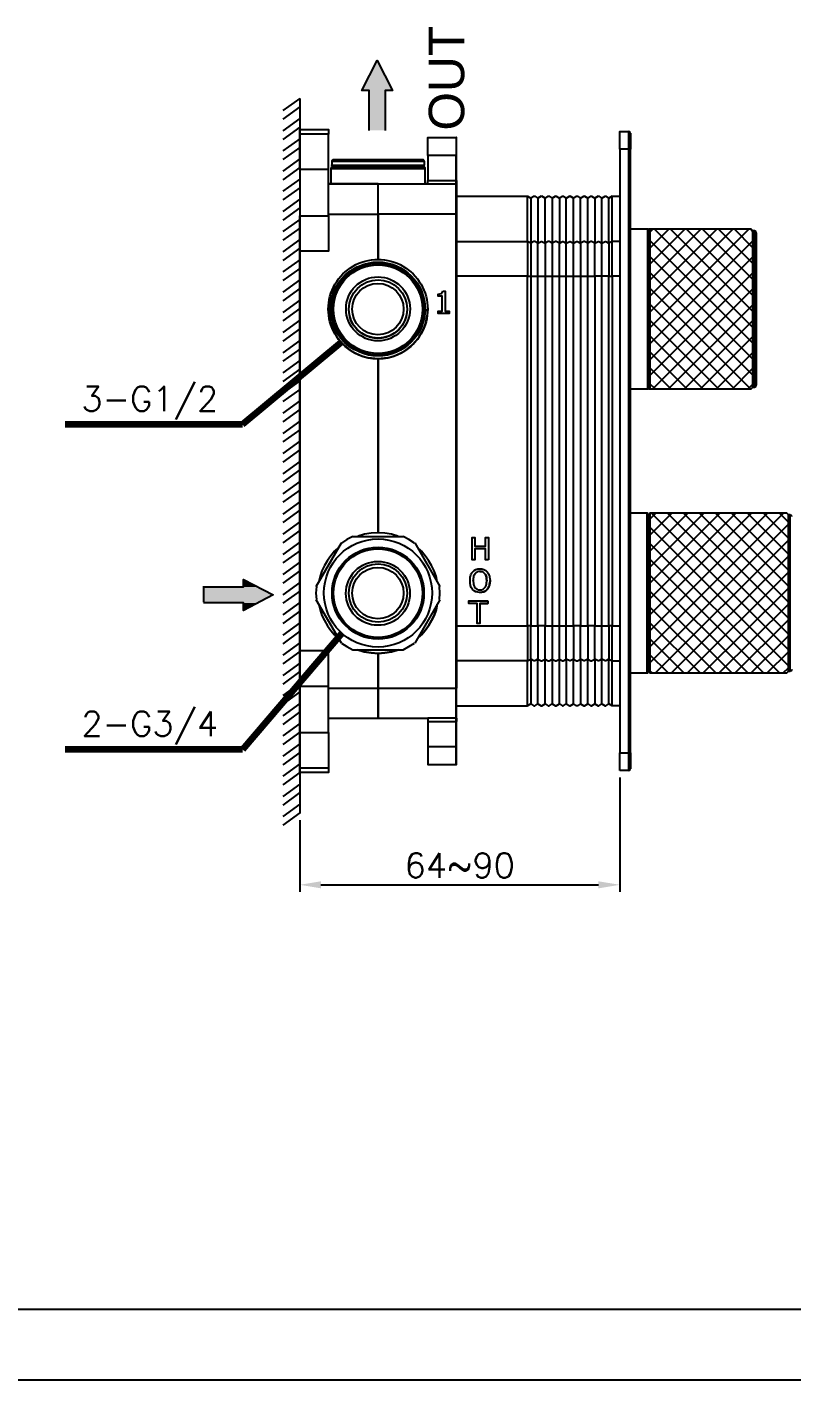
# Model space of a CAD drawing. Extents: x -1576 to -1156, y -4234 to -3937.
# Drawn here: x -1361.9 to -1253.6, y -4233.6 to -4042 of the extents above; entities that cross this region are included whole.
import ezdxf

# ---------------------------------------------------------------- set-up
doc = ezdxf.new("R2010")
doc.units = 0
doc.header["$LTSCALE"] = 7
doc.layers.get('0').update_dxf_attribs({"color": 2, "linetype": 'CONTINUOUS'})
for name, color, linetype in [('DIM', 2, 'CONTINUOUS'), ('DWG', 7, 'CONTINUOUS'), ('TXT', 4, 'CONTINUOUS')]:
    doc.layers.add(name, color=color, linetype=linetype)
doc.styles.add('GHS', font='ROMANS.shx', dxfattribs={"bigfont": 'GHS.shx'})
doc.styles.add('PDF Arial', font='arial.ttf')
doc.dimstyles.new('STANDARD$7', dxfattribs={"dimtxt": 3.5, "dimasz": 3, "dimexe": 1, "dimexo": 1, "dimgap": 1, "dimtad": 3, "dimdec": 4, "dimzin": 0, "dimdsep": 46, "dimtxsty": 'GHS', "dimcen": 1, "dimclrd": 2, "dimclre": 256, "dimclrt": 2, "dimadec": 4, "dimazin": 0, "dimtfac": 1, "dimtdec": 4, "dimtmove": 2, "dimatfit": 2, "dimfxl": 1, "dimtolj": 1, "dimtzin": 0, "dimlwd": -1, "dimlwe": -1, "dimarcsym": 0})

# ---------------------------------------------------------------- blocks, each defined once
blk = doc.blocks.new('BORDER')
blk.add_line((0, 0), (1, 0))

msp = doc.modelspace()

# ---------------------------------------------------------------- linework, layer by layer
at = {"layer": 'DIM', "ltscale": 0.6}
for p, q in [((-1277.99, -4148.27), (-1277.99, -4164.45)), ((-1323.27, -4154.28), (-1323.27, -4164.45)), ((-1320.27, -4163.45), (-1280.99, -4163.45))]:
    msp.add_line(p, q, dxfattribs=at)
for points in [[(-1320.27, -4162.95), (-1320.27, -4163.95), (-1323.27, -4163.45)], [(-1280.99, -4162.95), (-1280.99, -4163.95), (-1277.99, -4163.45)]]:
    msp.add_solid(points, dxfattribs=at)
at = {"layer": 'DWG'}
for points in [[(-1313.45, -4056.6), (-1313.45, -4050.94), (-1314.49, -4050.94), (-1312.32, -4046.72), (-1310.15, -4050.94), (-1311.19, -4050.94), (-1311.19, -4056.6)], [(-1323.27, -4052.07), (-1325.68, -4053.8)], [(-1323.27, -4052.07), (-1323.27, -4153.28)], [(-1323.27, -4053.29), (-1325.68, -4055.02)], [(-1323.27, -4054.93), (-1325.68, -4056.66)], [(-1323.27, -4056.15), (-1325.68, -4057.88)], [(-1323.27, -4057.79), (-1325.68, -4059.51)], [(-1323.27, -4062.16), (-1323.27, -4057.16), (-1323.27, -4056.51), (-1323.27, -4056.48), (-1319.22, -4056.48), (-1319.22, -4056.51), (-1319.22, -4057.16)], [(-1319.22, -4056.51), (-1323.27, -4056.51)], [(-1319.22, -4062.16), (-1319.22, -4057.16), (-1323.27, -4057.16)], [(-1301.08, -4057.64), (-1301.13, -4057.64), (-1305.15, -4057.64)], [(-1277.99, -4059.27), (-1277.99, -4056.75), (-1276.74, -4056.75), (-1276.74, -4059.27), (-1277.99, -4059.27), (-1277.99, -4144.78)], [(-1276.5, -4057.01), (-1276.56, -4056.83), (-1276.74, -4056.78)], [(-1276.47, -4057.01), (-1276.47, -4059.27)], [(-1323.27, -4059.01), (-1325.68, -4060.73)], [(-1276.47, -4144.78), (-1276.47, -4059.27), (-1276.74, -4059.27), (-1276.74, -4144.78), (-1276.47, -4144.78), (-1276.47, -4147.04)], [(-1323.27, -4060.64), (-1325.68, -4062.37)], [(-1323.27, -4061.86), (-1325.68, -4063.59)], [(-1318.66, -4061.77), (-1318.72, -4061.8), (-1318.81, -4061.86), (-1318.84, -4061.95), (-1318.87, -4062.01), (-1318.87, -4064.15), (-1319.22, -4064.15)], [(-1318.84, -4062.01), (-1318.81, -4062.01), (-1318.69, -4062.01), (-1318.48, -4062.01), (-1318.21, -4062.01), (-1317.88, -4062.01), (-1317.5, -4062.01), (-1317.02, -4062.01), (-1316.49, -4062.01), (-1315.92, -4062.01), (-1315.3, -4062.01), (-1314.67, -4062.01), (-1313.99, -4062.01), (-1313.27, -4062.01), (-1312.56, -4062.01), (-1311.84, -4062.01), (-1311.13, -4062.01), (-1310.42, -4062.01), (-1309.73, -4062.01), (-1309.11, -4062.01), (-1308.48, -4062.01), (-1307.92, -4062.01), (-1307.38, -4062.01), (-1306.91, -4062.01), (-1306.52, -4062.01), (-1306.19, -4062.01), (-1305.92, -4062.01), (-1305.72, -4062.01), (-1305.6, -4062.01), (-1305.57, -4062.01)], [(-1318.51, -4060.76), (-1318.6, -4060.79), (-1318.66, -4060.85), (-1318.72, -4060.91), (-1318.72, -4061)], [(-1305.69, -4061), (-1305.72, -4061), (-1305.84, -4061), (-1306.01, -4061), (-1306.28, -4061), (-1306.61, -4061), (-1307.03, -4061), (-1307.47, -4061), (-1307.98, -4061), (-1308.54, -4061), (-1309.14, -4061), (-1309.79, -4061), (-1310.45, -4061), (-1311.16, -4061), (-1311.84, -4061), (-1312.56, -4061), (-1313.24, -4061), (-1313.96, -4061), (-1314.61, -4061), (-1315.27, -4061), (-1315.86, -4061), (-1316.43, -4061), (-1316.93, -4061), (-1317.38, -4061), (-1317.79, -4061), (-1318.12, -4061), (-1318.39, -4061), (-1318.57, -4061), (-1318.69, -4061), (-1318.72, -4061), (-1318.72, -4061.51), (-1318.72, -4061.48)], [(-1318.51, -4061.77), (-1318.6, -4061.74), (-1318.66, -4061.68), (-1318.72, -4061.59), (-1318.72, -4061.51), (-1318.69, -4061.51), (-1318.54, -4061.51), (-1318.36, -4061.51), (-1318.06, -4061.51), (-1317.71, -4061.51), (-1317.32, -4061.51), (-1316.84, -4061.51), (-1316.34, -4061.51), (-1315.77, -4061.51), (-1315.15, -4061.51), (-1314.52, -4061.51), (-1313.87, -4061.51), (-1313.15, -4061.51), (-1312.47, -4061.51), (-1311.79, -4061.51), (-1311.07, -4061.51), (-1310.39, -4061.51), (-1309.73, -4061.51), (-1309.11, -4061.51), (-1308.51, -4061.51), (-1307.95, -4061.51), (-1307.44, -4061.51), (-1307, -4061.51), (-1306.61, -4061.51), (-1306.28, -4061.51), (-1306.01, -4061.51), (-1305.84, -4061.51), (-1305.72, -4061.51), (-1305.69, -4061.51)], [(-1318.6, -4061.74), (-1318.6, -4061.77), (-1318.57, -4061.77), (-1318.45, -4061.77), (-1318.27, -4061.77), (-1318, -4061.77), (-1317.68, -4061.77), (-1317.29, -4061.77), (-1316.84, -4061.77), (-1316.34, -4061.77), (-1315.8, -4061.77), (-1315.21, -4061.77), (-1314.58, -4061.77), (-1313.93, -4061.77), (-1313.24, -4061.77), (-1312.56, -4061.77), (-1311.84, -4061.77), (-1311.16, -4061.77), (-1310.51, -4061.77), (-1309.82, -4061.77), (-1309.2, -4061.77), (-1308.6, -4061.77), (-1308.07, -4061.77), (-1307.56, -4061.77), (-1307.11, -4061.77), (-1306.73, -4061.77), (-1306.4, -4061.77), (-1306.13, -4061.77), (-1305.95, -4061.77), (-1305.84, -4061.77), (-1305.81, -4061.77), (-1305.84, -4061.77), (-1305.95, -4061.77), (-1306.13, -4061.77), (-1306.4, -4061.77), (-1306.73, -4061.77), (-1307.11, -4061.77), (-1307.56, -4061.77), (-1308.07, -4061.77), (-1308.6, -4061.77), (-1309.2, -4061.77), (-1309.82, -4061.77), (-1310.51, -4061.77), (-1311.16, -4061.77), (-1311.84, -4061.77), (-1312.56, -4061.77), (-1313.24, -4061.77), (-1313.93, -4061.77), (-1314.58, -4061.77), (-1315.21, -4061.77), (-1315.8, -4061.77), (-1316.34, -4061.77), (-1316.84, -4061.77), (-1317.29, -4061.77), (-1317.68, -4061.77), (-1318, -4061.77), (-1318.27, -4061.77), (-1318.45, -4061.77), (-1318.57, -4061.77), (-1318.6, -4061.77), (-1318.57, -4061.77), (-1318.45, -4061.77), (-1318.27, -4061.77), (-1318, -4061.77), (-1317.68, -4061.77), (-1317.29, -4061.77), (-1316.84, -4061.77), (-1316.34, -4061.77), (-1315.8, -4061.77), (-1315.21, -4061.77), (-1314.58, -4061.77), (-1313.9, -4061.77), (-1313.24, -4061.77), (-1312.56, -4061.77), (-1311.84, -4061.77), (-1311.16, -4061.77), (-1310.48, -4061.77), (-1309.82, -4061.77), (-1309.2, -4061.77), (-1308.6, -4061.77), (-1308.07, -4061.77), (-1307.56, -4061.77), (-1307.11, -4061.77), (-1306.73, -4061.77), (-1306.4, -4061.77), (-1306.13, -4061.77), (-1305.95, -4061.77), (-1305.84, -4061.77), (-1305.81, -4061.77), (-1305.84, -4061.77), (-1305.95, -4061.77), (-1306.13, -4061.77), (-1306.4, -4061.77), (-1306.73, -4061.77), (-1307.11, -4061.77), (-1307.56, -4061.77), (-1307.17, -4061.77), (-1306.85, -4061.77), (-1306.61, -4061.77), (-1306.49, -4061.77), (-1306.43, -4061.77), (-1306.46, -4061.77), (-1306.58, -4061.77), (-1306.79, -4061.77), (-1307.05, -4061.77), (-1307.38, -4061.77), (-1307.77, -4061.77), (-1308.24, -4061.77), (-1308.75, -4061.77), (-1309.32, -4061.77), (-1309.91, -4061.77), (-1310.54, -4061.77), (-1311.19, -4061.77), (-1311.87, -4061.77), (-1312.53, -4061.77), (-1313.21, -4061.77), (-1313.87, -4061.77), (-1314.49, -4061.77), (-1315.09, -4061.77), (-1315.65, -4061.77), (-1316.16, -4061.77), (-1316.63, -4061.77), (-1317.02, -4061.77), (-1317.35, -4061.77), (-1317.62, -4061.77), (-1317.82, -4061.77), (-1317.94, -4061.77), (-1317.97, -4061.77), (-1317.94, -4061.77), (-1317.82, -4061.77), (-1317.62, -4061.77), (-1317.35, -4061.77), (-1317.02, -4061.77), (-1316.63, -4061.77), (-1316.16, -4061.77), (-1315.65, -4061.77), (-1315.09, -4061.77), (-1314.49, -4061.77), (-1313.87, -4061.77), (-1313.21, -4061.77), (-1312.53, -4061.77), (-1311.87, -4061.77), (-1311.19, -4061.77), (-1310.54, -4061.77), (-1309.91, -4061.77), (-1309.32, -4061.77), (-1308.75, -4061.77), (-1308.24, -4061.77), (-1307.77, -4061.77), (-1307.38, -4061.77), (-1307.05, -4061.77), (-1306.79, -4061.77), (-1306.58, -4061.77), (-1306.46, -4061.77), (-1306.43, -4061.77), (-1306.46, -4061.77), (-1306.58, -4061.77), (-1306.79, -4061.77), (-1307.05, -4061.77), (-1307.38, -4061.77), (-1307.77, -4061.77), (-1308.24, -4061.77), (-1308.75, -4061.77), (-1309.32, -4061.77), (-1309.91, -4061.77), (-1310.54, -4061.77), (-1311.19, -4061.77), (-1311.87, -4061.77), (-1312.53, -4061.77), (-1313.21, -4061.77), (-1313.87, -4061.77), (-1314.49, -4061.77), (-1315.09, -4061.77), (-1315.65, -4061.77), (-1316.16, -4061.77), (-1316.63, -4061.77), (-1317.02, -4061.77), (-1317.35, -4061.77), (-1317.62, -4061.77), (-1317.82, -4061.77), (-1317.94, -4061.77), (-1317.97, -4061.77), (-1317.91, -4061.77), (-1317.79, -4061.77), (-1317.56, -4061.77), (-1317.23, -4061.77), (-1316.84, -4061.77), (-1316.84, -4061.74)], [(-1316.84, -4061.77), (-1317.29, -4061.77), (-1317.68, -4061.77), (-1318, -4061.77), (-1318.27, -4061.77), (-1318.45, -4061.77), (-1318.57, -4061.77), (-1318.6, -4061.77)], [(-1318.48, -4060.76), (-1318.45, -4060.76), (-1318.33, -4060.76), (-1318.15, -4060.76), (-1317.88, -4060.76), (-1317.56, -4060.76), (-1317.2, -4060.76), (-1316.75, -4060.76), (-1316.25, -4060.76), (-1315.68, -4060.76), (-1315.12, -4060.76), (-1314.49, -4060.76), (-1313.84, -4060.76), (-1313.18, -4060.76), (-1312.5, -4060.76), (-1311.81, -4060.76), (-1311.13, -4060.76), (-1310.45, -4060.76), (-1309.82, -4060.76), (-1309.2, -4060.76), (-1308.6, -4060.76), (-1308.07, -4060.76), (-1307.59, -4060.76), (-1307.14, -4060.76), (-1306.79, -4060.76), (-1306.46, -4060.76), (-1306.22, -4060.76), (-1306.04, -4060.76), (-1305.95, -4060.76), (-1305.92, -4060.76), (-1305.98, -4060.76), (-1306.1, -4060.76), (-1306.28, -4060.76), (-1306.55, -4060.76), (-1306.88, -4060.76), (-1307.2, -4060.76), (-1307.65, -4060.76), (-1308.13, -4060.76), (-1308.66, -4060.76), (-1309.26, -4060.76), (-1309.88, -4060.76), (-1310.51, -4060.76), (-1311.19, -4060.76), (-1311.84, -4060.76), (-1312.53, -4060.76), (-1313.21, -4060.76), (-1313.87, -4060.76), (-1314.52, -4060.76), (-1315.15, -4060.76), (-1315.71, -4060.76), (-1316.28, -4060.76), (-1316.75, -4060.76), (-1317.2, -4060.76), (-1317.59, -4060.76), (-1317.88, -4060.76), (-1318.15, -4060.76), (-1318.33, -4060.76), (-1318.45, -4060.76), (-1318.48, -4060.76), (-1318.48, -4060.73)], [(-1318.48, -4061.77), (-1318.45, -4061.77), (-1318.33, -4061.77), (-1318.12, -4061.77), (-1317.85, -4061.77), (-1317.53, -4061.77), (-1317.11, -4061.77), (-1316.63, -4061.77), (-1316.1, -4061.77), (-1315.53, -4061.77), (-1314.91, -4061.77), (-1314.28, -4061.77), (-1313.6, -4061.77), (-1312.89, -4061.77), (-1312.2, -4061.77), (-1311.49, -4061.77), (-1310.8, -4061.77), (-1310.12, -4061.77), (-1309.46, -4061.77), (-1308.87, -4061.77), (-1308.27, -4061.77), (-1307.77, -4061.77), (-1307.29, -4061.77), (-1306.88, -4061.77), (-1306.55, -4061.77), (-1306.28, -4061.77), (-1306.07, -4061.77), (-1305.95, -4061.77), (-1305.92, -4061.77)], [(-1307.65, -4060.76), (-1307.65, -4060.73)], [(-1307.53, -4061.77), (-1307.53, -4061.74)], [(-1306.91, -4060.76), (-1307.17, -4060.76)], [(-1306.4, -4061.77), (-1306.4, -4061.74)], [(-1305.66, -4060.97), (-1305.66, -4061), (-1305.66, -4061.51), (-1305.69, -4061.59), (-1305.72, -4061.68), (-1305.81, -4061.74), (-1305.89, -4061.77), (-1305.89, -4061.74)], [(-1305.66, -4061), (-1305.66, -4060.91), (-1305.72, -4060.85), (-1305.78, -4060.79), (-1305.86, -4060.76)], [(-1305.15, -4064.15), (-1305.54, -4064.15), (-1305.54, -4062.01), (-1305.54, -4061.92), (-1305.6, -4061.86), (-1305.69, -4061.8), (-1305.75, -4061.77)], [(-1305.15, -4060.17), (-1305.15, -4063.71)], [(-1301.13, -4060.17), (-1301.13, -4063.71)], [(-1301.13, -4063.71), (-1301.13, -4060.17)], [(-1301.08, -4063.71), (-1301.08, -4060.17)], [(-1323.27, -4063.5), (-1325.68, -4065.22)], [(-1301.08, -4068.47), (-1301.08, -4135.61), (-1301.13, -4135.61), (-1301.13, -4068.47), (-1301.13, -4064.21), (-1305.15, -4064.21), (-1305.15, -4063.71), (-1301.13, -4063.71), (-1301.08, -4063.71), (-1301.08, -4064.21), (-1301.08, -4068.47), (-1301.13, -4068.47), (-1301.13, -4064.21), (-1301.13, -4063.71), (-1301.13, -4064.21), (-1301.08, -4064.21)], [(-1323.27, -4064.72), (-1325.68, -4066.44)], [(-1318.84, -4064.15), (-1319.04, -4064.15), (-1319.16, -4064.15), (-1319.22, -4064.15), (-1319.19, -4064.15), (-1319.07, -4064.15), (-1318.9, -4064.15), (-1318.63, -4064.15), (-1318.3, -4064.15), (-1317.91, -4064.15), (-1317.44, -4064.15), (-1316.93, -4064.15), (-1316.37, -4064.15), (-1315.74, -4064.15), (-1315.09, -4064.15), (-1314.37, -4064.15), (-1313.66, -4064.15), (-1312.95, -4064.15), (-1312.2, -4064.15), (-1311.46, -4064.15), (-1310.74, -4064.15), (-1310.03, -4064.15), (-1309.32, -4064.15), (-1308.66, -4064.15), (-1308.04, -4064.15), (-1307.47, -4064.15), (-1306.97, -4064.15), (-1306.49, -4064.15), (-1306.1, -4064.15), (-1305.78, -4064.15), (-1305.51, -4064.15), (-1305.33, -4064.15), (-1305.21, -4064.15), (-1305.18, -4064.15), (-1305.24, -4064.15), (-1305.36, -4064.15), (-1305.57, -4064.15)], [(-1319.22, -4068.47), (-1312.2, -4068.47), (-1312.2, -4064.18), (-1319.22, -4064.18)], [(-1305.15, -4143.88), (-1305.15, -4146.41), (-1301.13, -4146.41), (-1301.13, -4143.88), (-1301.13, -4140.34), (-1301.13, -4139.84), (-1301.13, -4135.61), (-1301.13, -4068.47), (-1312.2, -4068.47), (-1312.2, -4064.18), (-1305.15, -4064.18)], [(-1290.13, -4065.88), (-1290.13, -4065.91), (-1290.57, -4066.18), (-1290.57, -4072.57), (-1291.02, -4072.33), (-1291.02, -4065.91), (-1290.57, -4066.18), (-1290.57, -4066.15)], [(-1290.01, -4065.88), (-1290.01, -4065.91), (-1289.56, -4066.18), (-1289.56, -4072.57), (-1290.01, -4072.33), (-1290.13, -4072.33), (-1290.57, -4072.57), (-1290.57, -4077.27), (-1290.13, -4077.27), (-1290.01, -4077.27), (-1289.56, -4077.27), (-1289.56, -4072.57), (-1289.12, -4072.33), (-1289, -4072.33), (-1288.55, -4072.57), (-1288.55, -4066.18), (-1289, -4065.91), (-1289, -4065.88)], [(-1290.57, -4137.84), (-1290.13, -4138.08), (-1290.01, -4138.08), (-1289.56, -4137.84), (-1289.56, -4131.48), (-1289.12, -4131.72), (-1289, -4131.72), (-1288.55, -4131.48), (-1288.55, -4126.78), (-1288.1, -4126.78), (-1287.99, -4126.78), (-1287.54, -4126.78), (-1287.54, -4131.48), (-1287.09, -4131.72), (-1287, -4131.72), (-1286.53, -4131.48), (-1286.53, -4126.78), (-1286.08, -4126.78), (-1285.99, -4126.78), (-1285.55, -4126.78), (-1285.55, -4077.27), (-1285.55, -4072.57), (-1285.07, -4072.33), (-1284.98, -4072.33), (-1284.53, -4072.57), (-1284.53, -4066.18), (-1284.98, -4065.91), (-1284.98, -4065.88)], [(-1289.12, -4065.88), (-1289.12, -4065.91), (-1289.56, -4066.18), (-1289.56, -4066.15)], [(-1288.1, -4065.88), (-1288.1, -4065.91), (-1288.55, -4066.18), (-1288.55, -4066.15)], [(-1287.99, -4065.88), (-1287.99, -4065.91), (-1287.54, -4066.18), (-1287.54, -4072.57), (-1287.99, -4072.33), (-1288.1, -4072.33), (-1288.55, -4072.57), (-1288.55, -4077.27), (-1288.1, -4077.27), (-1287.99, -4077.27), (-1287.54, -4077.27), (-1287.54, -4126.78), (-1287.09, -4126.78), (-1287, -4126.78), (-1286.53, -4126.78), (-1286.53, -4077.27), (-1286.53, -4072.57), (-1286.08, -4072.33), (-1285.99, -4072.33), (-1285.55, -4072.57), (-1285.55, -4066.18), (-1285.99, -4065.91), (-1285.99, -4065.88)], [(-1287.09, -4065.88), (-1287.09, -4065.91), (-1287.54, -4066.18), (-1287.54, -4066.15)], [(-1286.08, -4065.88), (-1286.08, -4065.91), (-1286.53, -4066.18), (-1286.53, -4072.57), (-1287, -4072.33), (-1287.09, -4072.33), (-1287.54, -4072.57), (-1287.54, -4077.27), (-1287.09, -4077.27), (-1287, -4077.27), (-1286.53, -4077.27), (-1286.08, -4077.27), (-1285.99, -4077.27), (-1285.55, -4077.27), (-1285.07, -4077.27), (-1284.98, -4077.27), (-1284.53, -4077.27), (-1284.09, -4077.27), (-1283.97, -4077.27), (-1283.52, -4077.27), (-1283.52, -4126.78), (-1283.08, -4126.78), (-1282.96, -4126.78), (-1282.51, -4126.78), (-1282.51, -4131.48), (-1282.06, -4131.72), (-1281.98, -4131.72), (-1281.5, -4131.48), (-1281.5, -4126.78), (-1281.98, -4126.78), (-1282.06, -4126.78), (-1282.51, -4126.78), (-1282.51, -4077.27), (-1282.06, -4077.27), (-1281.98, -4077.27), (-1281.5, -4077.27), (-1281.5, -4072.57), (-1281.98, -4072.33), (-1282.06, -4072.33), (-1282.51, -4072.57), (-1282.51, -4066.18), (-1282.96, -4065.91), (-1282.96, -4065.88)], [(-1287, -4065.88), (-1287, -4065.91), (-1286.53, -4066.18), (-1286.53, -4066.15)], [(-1285.07, -4065.88), (-1285.07, -4065.91), (-1285.55, -4066.18), (-1285.55, -4066.15)], [(-1284.09, -4065.88), (-1284.09, -4065.91), (-1284.53, -4066.18), (-1284.53, -4066.15)], [(-1283.52, -4137.84), (-1283.97, -4138.08), (-1284.09, -4138.08), (-1284.53, -4137.84), (-1284.53, -4131.48), (-1284.09, -4131.72), (-1283.97, -4131.72), (-1283.52, -4131.48), (-1283.52, -4126.78), (-1283.97, -4126.78), (-1284.09, -4126.78), (-1284.53, -4126.78), (-1284.53, -4077.27), (-1284.53, -4072.57), (-1284.09, -4072.33), (-1283.97, -4072.33), (-1283.52, -4072.57), (-1283.52, -4066.18), (-1283.08, -4065.91), (-1283.08, -4065.88)], [(-1283.97, -4065.88), (-1283.97, -4065.91), (-1283.52, -4066.18), (-1283.52, -4066.15)], [(-1282.06, -4065.88), (-1282.06, -4065.91), (-1282.51, -4066.18), (-1282.51, -4066.15)], [(-1281.98, -4065.88), (-1281.98, -4065.91), (-1281.5, -4066.18), (-1281.5, -4066.15)], [(-1281.05, -4065.88), (-1281.05, -4065.91), (-1281.5, -4066.18), (-1281.5, -4072.57), (-1281.05, -4072.33), (-1280.96, -4072.33), (-1280.52, -4072.57), (-1280.52, -4066.18), (-1280.04, -4065.91), (-1280.04, -4065.88)], [(-1277.99, -4138.08), (-1279.06, -4138.08), (-1279.51, -4137.84), (-1279.51, -4131.48), (-1279.95, -4131.72), (-1280.04, -4131.72), (-1280.52, -4131.48), (-1280.52, -4126.78), (-1280.04, -4126.78), (-1279.95, -4126.78), (-1279.51, -4126.78), (-1279.51, -4077.27), (-1279.95, -4077.27), (-1280.04, -4077.27), (-1280.52, -4077.27), (-1280.96, -4077.27), (-1281.05, -4077.27), (-1281.5, -4077.27), (-1281.5, -4126.78), (-1281.05, -4126.78), (-1280.96, -4126.78), (-1280.52, -4126.78), (-1280.52, -4077.27), (-1280.52, -4072.57), (-1280.04, -4072.33), (-1279.95, -4072.33), (-1279.51, -4072.57), (-1279.51, -4066.18), (-1279.95, -4065.91), (-1279.95, -4065.88)], [(-1280.96, -4065.88), (-1280.96, -4065.91), (-1280.52, -4066.18), (-1280.52, -4066.15)], [(-1323.27, -4066.35), (-1325.68, -4068.08)], [(-1323.27, -4067.57), (-1325.68, -4069.3)], [(-1301.08, -4065.91), (-1291.02, -4065.91), (-1290.57, -4066.18), (-1290.13, -4065.91), (-1290.01, -4065.91), (-1289.56, -4066.18), (-1289.12, -4065.91), (-1289, -4065.91), (-1288.55, -4066.18), (-1288.1, -4065.91), (-1287.99, -4065.91), (-1287.54, -4066.18), (-1287.09, -4065.91), (-1287, -4065.91), (-1286.53, -4066.18), (-1286.08, -4065.91), (-1285.99, -4065.91), (-1285.55, -4066.18), (-1285.07, -4065.91), (-1284.98, -4065.91), (-1284.53, -4066.18), (-1284.09, -4065.91), (-1283.97, -4065.91), (-1283.52, -4066.18), (-1283.08, -4065.91), (-1282.96, -4065.91), (-1282.51, -4066.18), (-1282.06, -4065.91), (-1281.98, -4065.91), (-1281.5, -4066.18), (-1281.05, -4065.91), (-1280.96, -4065.91), (-1280.52, -4066.18), (-1280.04, -4065.91), (-1279.95, -4065.91), (-1279.51, -4066.18), (-1279.06, -4065.91), (-1277.99, -4065.91)], [(-1277.99, -4072.33), (-1279.06, -4072.33), (-1279.06, -4065.91), (-1279.51, -4066.18), (-1279.51, -4066.15)], [(-1323.27, -4069.21), (-1325.68, -4070.94)], [(-1319.22, -4146.92), (-1319.22, -4147.54), (-1323.27, -4147.54), (-1323.27, -4146.92), (-1323.27, -4141.89), (-1323.27, -4135.35), (-1323.27, -4130.32), (-1323.27, -4073.73), (-1323.27, -4068.71)], [(-1319.22, -4068.71), (-1319.22, -4073.73), (-1323.27, -4073.73)], [(-1323.27, -4070.43), (-1325.68, -4072.16)], [(-1276.47, -4093.22), (-1274, -4093.22), (-1274, -4081.91), (-1274, -4070.58), (-1276.47, -4070.58)], [(-1273.97, -4070.64), (-1274, -4070.61)], [(-1273.91, -4070.61), (-1273.94, -4070.64)], [(-1273.73, -4070.64), (-1273.76, -4070.61)], [(-1273.71, -4071.03), (-1273.29, -4070.58)], [(-1273.71, -4073.29), (-1271.03, -4070.58)], [(-1273.71, -4075.55), (-1268.77, -4070.58)], [(-1273.71, -4077.81), (-1266.51, -4070.58)], [(-1273.71, -4080.07), (-1264.24, -4070.58)], [(-1273.71, -4082.33), (-1261.98, -4070.58)], [(-1273.71, -4084.59), (-1259.72, -4070.58)], [(-1259.13, -4084.5), (-1273.05, -4070.58)], [(-1259.13, -4082.24), (-1270.79, -4070.58)], [(-1259.13, -4079.98), (-1268.53, -4070.58)], [(-1259.13, -4077.72), (-1266.27, -4070.58)], [(-1259.13, -4075.46), (-1264.01, -4070.58)], [(-1259.13, -4073.23), (-1261.75, -4070.58)], [(-1259.13, -4070.97), (-1259.48, -4070.58)], [(-1259.13, -4092.98), (-1259.13, -4081.91), (-1259.13, -4070.85)], [(-1258.65, -4071.09), (-1258.71, -4070.91), (-1258.89, -4070.85)], [(-1258.62, -4092.71), (-1258.62, -4071.09)], [(-1323.27, -4072.07), (-1325.68, -4073.79)], [(-1323.27, -4073.29), (-1325.68, -4075.01)], [(-1301.08, -4072.33), (-1291.02, -4072.33), (-1291.02, -4077.27), (-1290.57, -4077.27), (-1290.57, -4126.78), (-1291.02, -4126.78), (-1291.02, -4131.72), (-1301.08, -4131.72)], [(-1259.13, -4086.76), (-1273.71, -4072.19)], [(-1273.71, -4086.82), (-1259.13, -4072.25)], [(-1323.27, -4074.92), (-1325.68, -4076.65)], [(-1259.13, -4089.02), (-1273.71, -4074.45)], [(-1273.71, -4089.08), (-1259.13, -4074.51)], [(-1323.27, -4076.14), (-1325.68, -4077.87)], [(-1301.08, -4126.78), (-1291.02, -4126.78), (-1291.02, -4077.27), (-1301.08, -4077.27)], [(-1277.99, -4077.27), (-1279.06, -4077.27), (-1279.06, -4126.78), (-1279.51, -4126.78), (-1279.51, -4131.48), (-1279.06, -4131.72), (-1279.06, -4126.78), (-1277.99, -4126.78)], [(-1259.13, -4091.29), (-1273.71, -4076.71)], [(-1273.71, -4091.34), (-1259.13, -4076.77)], [(-1323.27, -4077.78), (-1325.68, -4079.5)], [(-1323.27, -4079), (-1325.68, -4080.72)], [(-1259.45, -4093.22), (-1273.71, -4078.94)], [(-1273.32, -4093.22), (-1259.13, -4079.03)], [(-1323.27, -4080.63), (-1325.68, -4082.39)], [(-1303.13, -4080.07), (-1303.69, -4080.07)], [(-1261.72, -4093.22), (-1273.71, -4081.2)], [(-1323.27, -4081.85), (-1325.68, -4083.58)], [(-1318.87, -4081.91), (-1318.87, -4081.88)], [(-1308.04, -4081.91), (-1308.04, -4081.88)], [(-1305.66, -4081.91), (-1305.66, -4081.88)], [(-1305.54, -4081.91), (-1305.54, -4081.88)], [(-1302.15, -4082.54), (-1303.69, -4082.54)], [(-1271.06, -4093.22), (-1259.13, -4081.29)], [(-1323.27, -4083.49), (-1325.68, -4085.25)], [(-1323.27, -4084.71), (-1325.68, -4086.44)], [(-1263.98, -4093.22), (-1273.71, -4083.46)], [(-1268.8, -4093.22), (-1259.13, -4083.55)], [(-1323.27, -4086.35), (-1325.68, -4088.1)], [(-1266.21, -4093.22), (-1273.71, -4085.72)], [(-1266.54, -4093.22), (-1259.13, -4085.81)], [(-1323.27, -4087.57), (-1325.68, -4089.29)], [(-1268.47, -4093.22), (-1273.71, -4087.98)], [(-1264.3, -4093.22), (-1259.13, -4088.07)], [(-1323.27, -4089.2), (-1325.68, -4090.96)], [(-1323.27, -4090.42), (-1325.68, -4092.15)], [(-1270.73, -4093.22), (-1273.71, -4090.24)], [(-1262.04, -4093.22), (-1259.13, -4090.3)], [(-1323.27, -4092.06), (-1325.68, -4093.81)], [(-1272.99, -4093.22), (-1273.71, -4092.51)], [(-1259.78, -4093.22), (-1259.13, -4092.56)], [(-1258.89, -4092.95), (-1258.71, -4092.89), (-1258.65, -4092.71)], [(-1323.27, -4093.28), (-1325.68, -4095)], [(-1274, -4093.19), (-1273.97, -4093.16)], [(-1273.94, -4093.16), (-1273.91, -4093.19)], [(-1273.76, -4093.19), (-1273.73, -4093.16)], [(-1323.27, -4094.91), (-1325.68, -4096.67)], [(-1323.27, -4096.13), (-1325.68, -4097.86)], [(-1323.27, -4097.77), (-1325.68, -4099.53)], [(-1323.27, -4098.99), (-1325.68, -4100.72)], [(-1323.27, -4100.63), (-1325.68, -4102.38)], [(-1323.27, -4101.85), (-1325.68, -4103.57)], [(-1323.27, -4103.48), (-1325.68, -4105.24)], [(-1323.27, -4104.7), (-1325.68, -4106.43)], [(-1323.27, -4106.34), (-1325.68, -4108.09)], [(-1323.27, -4107.56), (-1325.68, -4109.28)], [(-1323.27, -4109.19), (-1325.68, -4110.95)], [(-1323.27, -4110.41), (-1325.68, -4112.14)], [(-1276.47, -4133.44), (-1274.12, -4133.44), (-1274.12, -4110.83), (-1276.47, -4110.83)], [(-1274.12, -4133.44), (-1274, -4133.41), (-1273.97, -4133.29), (-1273.97, -4110.98), (-1274, -4110.86), (-1274.12, -4110.83)], [(-1273.71, -4111.07), (-1273.97, -4111.07)], [(-1253.62, -4132.97), (-1253.68, -4133.14), (-1253.86, -4133.2), (-1253.86, -4122.14), (-1253.86, -4111.07), (-1254.1, -4111.07), (-1254.34, -4110.83), (-1273.71, -4110.83), (-1273.71, -4133.44), (-1254.34, -4133.44), (-1254.1, -4133.2), (-1253.86, -4133.2)], [(-1273.71, -4111.66), (-1272.87, -4110.83)], [(-1273.71, -4113.93), (-1270.61, -4110.83)], [(-1273.71, -4116.19), (-1268.35, -4110.83)], [(-1273.71, -4118.45), (-1266.09, -4110.83)], [(-1273.71, -4120.71), (-1263.83, -4110.83)], [(-1273.71, -4122.97), (-1261.57, -4110.83)], [(-1273.71, -4125.23), (-1259.31, -4110.83)], [(-1273.71, -4127.49), (-1257.05, -4110.83)], [(-1273.71, -4129.75), (-1254.78, -4110.83)], [(-1254.1, -4130.17), (-1273.47, -4110.83)], [(-1254.1, -4127.94), (-1271.21, -4110.83)], [(-1254.1, -4125.68), (-1268.95, -4110.83)], [(-1254.1, -4123.42), (-1266.68, -4110.83)], [(-1254.1, -4121.15), (-1264.42, -4110.83)], [(-1254.1, -4118.89), (-1262.16, -4110.83)], [(-1254.1, -4116.63), (-1259.9, -4110.83)], [(-1254.1, -4114.37), (-1257.64, -4110.83)], [(-1254.1, -4112.11), (-1255.38, -4110.83)], [(-1254.1, -4133.2), (-1254.1, -4122.14), (-1254.1, -4111.07)], [(-1253.62, -4111.34), (-1253.68, -4111.16), (-1253.86, -4111.1)], [(-1323.27, -4112.05), (-1325.68, -4113.81)], [(-1323.27, -4113.27), (-1325.68, -4115)], [(-1309.38, -4114.07), (-1310.3, -4113.81), (-1311.25, -4113.66), (-1312.2, -4113.6), (-1313.15, -4113.66), (-1314.11, -4113.81), (-1315.03, -4114.07)], [(-1273.71, -4132.01), (-1254.1, -4112.38)], [(-1254.1, -4132.43), (-1273.71, -4112.82)], [(-1323.27, -4114.91), (-1325.68, -4116.66)], [(-1320.95, -4121.21), (-1317.38, -4115.03)], [(-1317.76, -4115.65), (-1318.36, -4116.22), (-1318.9, -4116.84), (-1319.37, -4117.52), (-1319.79, -4118.21), (-1320.14, -4118.98), (-1320.41, -4119.76), (-1320.59, -4120.56)], [(-1315.74, -4114.1), (-1316.6, -4114.55), (-1317.38, -4115.06)], [(-1315.77, -4114.1), (-1308.63, -4114.1)], [(-1307.03, -4115.06), (-1307.83, -4114.55), (-1308.66, -4114.1)], [(-1307, -4115.03), (-1303.46, -4121.21)], [(-1303.81, -4120.56), (-1303.99, -4119.76), (-1304.26, -4118.98), (-1304.62, -4118.21), (-1305.03, -4117.52), (-1305.51, -4116.84), (-1306.04, -4116.22), (-1306.64, -4115.65)], [(-1255.35, -4133.44), (-1273.71, -4115.09)], [(-1272.9, -4133.44), (-1254.1, -4114.64)], [(-1323.27, -4116.13), (-1325.68, -4117.85)], [(-1298.49, -4117.44), (-1298.87, -4117.44)], [(-1296.97, -4115.86), (-1298.49, -4115.86)], [(-1296.58, -4117.44), (-1296.97, -4117.44)], [(-1257.61, -4133.44), (-1273.71, -4117.35)], [(-1270.64, -4133.44), (-1254.1, -4116.9)], [(-1323.27, -4117.76), (-1325.68, -4119.52)], [(-1323.27, -4118.98), (-1325.68, -4120.71)], [(-1298.49, -4119.37), (-1298.49, -4119.4), (-1298.55, -4119.52), (-1298.61, -4119.61), (-1298.67, -4119.73), (-1298.7, -4119.88), (-1298.72, -4120.11), (-1298.72, -4120.38), (-1298.72, -4120.35)], [(-1297.77, -4119.07), (-1297.98, -4119.07), (-1298.16, -4119.13), (-1298.34, -4119.25), (-1298.49, -4119.4)], [(-1297.77, -4119.04), (-1297.77, -4119.07), (-1297.56, -4119.07), (-1297.36, -4119.13), (-1297.21, -4119.25), (-1297.06, -4119.4), (-1297.06, -4119.37)], [(-1297.06, -4119.4), (-1297, -4119.52), (-1296.94, -4119.61), (-1296.88, -4119.73), (-1296.85, -4119.88), (-1296.82, -4120.11), (-1296.79, -4120.38), (-1296.79, -4120.35)], [(-1268.41, -4133.44), (-1254.1, -4119.16)], [(-1336.89, -4121.27), (-1331.24, -4121.27), (-1331.24, -4120.23), (-1327.02, -4122.4), (-1331.24, -4124.58), (-1331.24, -4123.53), (-1336.89, -4123.53)], [(-1336.89, -4121.15), (-1336.89, -4123.42)], [(-1323.27, -4120.62), (-1325.68, -4122.37)], [(-1320.92, -4121.21), (-1320.98, -4122.14), (-1320.92, -4123.06)], [(-1303.48, -4123.06), (-1303.43, -4122.14), (-1303.48, -4121.21)], [(-1297.77, -4122.05), (-1298.07, -4122.02), (-1298.34, -4121.96), (-1298.58, -4121.81), (-1298.81, -4121.63), (-1298.99, -4121.33), (-1299.11, -4121.04), (-1299.17, -4120.71), (-1299.17, -4120.38), (-1299.17, -4120.35)], [(-1296.82, -4120.62), (-1296.82, -4120.59)], [(-1296.73, -4121.63), (-1296.64, -4121.48), (-1296.55, -4121.33), (-1296.49, -4121.18), (-1296.43, -4121.04), (-1296.4, -4120.89), (-1296.37, -4120.71), (-1296.34, -4120.38), (-1296.34, -4120.35)], [(-1259.87, -4133.44), (-1273.71, -4119.61)], [(-1266.15, -4133.44), (-1254.1, -4121.42)], [(-1323.27, -4121.84), (-1325.68, -4123.56)], [(-1317.38, -4129.25), (-1320.95, -4123.09)], [(-1303.46, -4123.09), (-1307, -4129.25)], [(-1298.81, -4121.63), (-1298.81, -4121.6)], [(-1297.77, -4122.02), (-1297.77, -4122.05), (-1297.48, -4122.02), (-1297.21, -4121.96), (-1296.94, -4121.81), (-1296.73, -4121.63), (-1296.73, -4121.6)], [(-1262.13, -4133.44), (-1273.71, -4121.87)], [(-1323.27, -4123.47), (-1325.68, -4125.23)], [(-1323.27, -4124.69), (-1325.68, -4126.42)], [(-1320.59, -4123.68), (-1320.41, -4124.49), (-1320.14, -4125.29), (-1319.79, -4126.03), (-1319.37, -4126.75), (-1318.9, -4127.43), (-1318.36, -4128.06), (-1317.76, -4128.62)], [(-1320.59, -4123.71), (-1320.41, -4124.52), (-1320.14, -4125.29), (-1319.79, -4126.03), (-1319.37, -4126.78), (-1318.9, -4127.43), (-1318.36, -4128.06), (-1317.74, -4128.62)], [(-1298.16, -4123.59), (-1299.32, -4123.59)], [(-1297.77, -4123.59), (-1296.64, -4123.59)], [(-1264.36, -4133.44), (-1273.71, -4124.13)], [(-1263.89, -4133.44), (-1254.1, -4123.68)], [(-1323.27, -4126.33), (-1325.68, -4128.09)], [(-1297.77, -4126.42), (-1298.16, -4126.42)], [(-1266.62, -4133.44), (-1273.71, -4126.36)], [(-1261.63, -4133.44), (-1254.1, -4125.94)], [(-1323.27, -4127.55), (-1325.68, -4129.31)], [(-1268.89, -4133.44), (-1273.71, -4128.62)], [(-1259.37, -4133.44), (-1254.1, -4128.21)], [(-1323.27, -4129.19), (-1325.68, -4130.94)], [(-1323.27, -4130.41), (-1325.68, -4132.16)], [(-1323.27, -4141.89), (-1319.22, -4141.89), (-1319.22, -4135.35), (-1319.22, -4130.32), (-1323.27, -4130.32)], [(-1319.22, -4135.61), (-1312.2, -4135.61), (-1312.2, -4130.7), (-1312.2, -4135.61), (-1301.13, -4135.61), (-1301.13, -4139.84), (-1301.08, -4139.84), (-1301.08, -4135.61)], [(-1317.38, -4129.22), (-1316.6, -4129.72), (-1315.74, -4130.17)], [(-1308.63, -4130.2), (-1315.77, -4130.2)], [(-1315.06, -4130.17), (-1314.14, -4130.47), (-1313.18, -4130.61), (-1312.2, -4130.67), (-1313.18, -4130.61), (-1314.14, -4130.47), (-1315.09, -4130.17)], [(-1308.66, -4130.17), (-1307.83, -4129.72), (-1307.03, -4129.22)], [(-1271.15, -4133.44), (-1273.71, -4130.88)], [(-1257.1, -4133.44), (-1254.1, -4130.47)], [(-1323.27, -4132.04), (-1325.68, -4133.8)], [(-1288.55, -4137.84), (-1288.55, -4131.48), (-1288.1, -4131.72), (-1287.99, -4131.72), (-1287.54, -4131.48), (-1287.54, -4137.84), (-1287.09, -4138.08), (-1287, -4138.08), (-1286.53, -4137.84), (-1286.53, -4131.48), (-1286.08, -4131.72), (-1285.99, -4131.72), (-1285.55, -4131.48), (-1285.55, -4137.84), (-1285.07, -4138.08), (-1284.98, -4138.08), (-1284.53, -4137.84)], [(-1279.06, -4138.08), (-1279.06, -4131.72), (-1277.99, -4131.72)], [(-1254.84, -4133.44), (-1254.1, -4132.7)], [(-1323.27, -4133.26), (-1325.68, -4135.02)], [(-1273.97, -4133.2), (-1273.71, -4133.2)], [(-1273.41, -4133.44), (-1273.71, -4133.14)], [(-1323.27, -4134.9), (-1325.68, -4136.65)], [(-1323.27, -4136.12), (-1325.68, -4137.87)], [(-1319.22, -4135.35), (-1323.27, -4135.35)], [(-1319.22, -4139.87), (-1312.2, -4139.87), (-1312.2, -4135.61), (-1312.2, -4139.87), (-1305.15, -4139.87)], [(-1323.27, -4137.75), (-1325.68, -4139.51)], [(-1301.08, -4138.08), (-1291.02, -4138.08)], [(-1289.56, -4137.84), (-1289.12, -4138.08), (-1289, -4138.08), (-1288.55, -4137.84), (-1288.1, -4138.08), (-1287.99, -4138.08), (-1287.54, -4137.84)], [(-1286.53, -4137.84), (-1286.08, -4138.08), (-1285.99, -4138.08), (-1285.55, -4137.84)], [(-1282.51, -4137.84), (-1282.06, -4138.08), (-1281.98, -4138.08), (-1281.5, -4137.84)], [(-1280.52, -4137.84), (-1280.04, -4138.08), (-1279.95, -4138.08), (-1279.51, -4137.84)], [(-1323.27, -4138.97), (-1325.68, -4140.73)], [(-1323.27, -4140.61), (-1325.68, -4142.37)], [(-1301.08, -4139.84), (-1301.08, -4140.34), (-1301.13, -4140.34), (-1301.13, -4139.84), (-1305.15, -4139.84), (-1305.15, -4140.34), (-1301.13, -4140.34), (-1301.13, -4143.88), (-1301.08, -4143.88), (-1301.08, -4140.34)], [(-1305.15, -4140.34), (-1305.15, -4143.88), (-1301.13, -4143.88), (-1301.13, -4146.41), (-1301.08, -4146.41), (-1301.08, -4143.88)], [(-1323.27, -4141.83), (-1325.68, -4143.59)], [(-1319.22, -4141.89), (-1319.22, -4146.92), (-1323.27, -4146.92)], [(-1323.27, -4143.47), (-1325.68, -4145.22)], [(-1323.27, -4144.69), (-1325.68, -4146.44)], [(-1323.27, -4146.32), (-1325.68, -4148.08)], [(-1323.27, -4147.54), (-1325.68, -4149.3)], [(-1276.74, -4147.27), (-1276.56, -4147.22), (-1276.5, -4147.04)], [(-1323.27, -4149.18), (-1325.68, -4150.93)], [(-1323.27, -4150.4), (-1325.68, -4152.15)], [(-1323.27, -4152.03), (-1325.68, -4153.79)], [(-1323.27, -4153.25), (-1325.68, -4155.01)]]:
    msp.add_lwpolyline(points, dxfattribs=at)
for points in [[(-1301.13, -4060.17), (-1305.15, -4060.17), (-1305.15, -4057.64), (-1305.15, -4057.61), (-1301.13, -4057.61), (-1301.13, -4057.64), (-1301.13, -4060.17), (-1301.08, -4060.17), (-1301.08, -4057.64), (-1301.08, -4057.61), (-1301.13, -4057.61), (-1301.13, -4057.64)], [(-1318.6, -4061.77), (-1318.57, -4061.77), (-1318.45, -4061.77), (-1318.27, -4061.77), (-1318, -4061.77), (-1317.68, -4061.77), (-1317.29, -4061.77), (-1316.84, -4061.77), (-1316.34, -4061.77), (-1315.8, -4061.77), (-1315.21, -4061.77), (-1314.58, -4061.77), (-1313.93, -4061.77), (-1313.24, -4061.77), (-1312.56, -4061.77), (-1311.84, -4061.77), (-1311.16, -4061.77), (-1310.48, -4061.77), (-1309.82, -4061.77), (-1309.2, -4061.77), (-1308.6, -4061.77), (-1308.07, -4061.77), (-1307.56, -4061.77), (-1307.11, -4061.77), (-1306.73, -4061.77), (-1306.4, -4061.77), (-1306.13, -4061.77), (-1305.95, -4061.77), (-1305.84, -4061.77), (-1305.81, -4061.77), (-1305.84, -4061.77), (-1305.95, -4061.77), (-1306.13, -4061.77), (-1306.4, -4061.77), (-1306.73, -4061.77), (-1307.11, -4061.77), (-1307.56, -4061.77), (-1308.07, -4061.77), (-1308.6, -4061.77), (-1309.2, -4061.77), (-1309.82, -4061.77), (-1310.48, -4061.77), (-1311.16, -4061.77), (-1311.84, -4061.77), (-1312.56, -4061.77), (-1313.24, -4061.77), (-1313.93, -4061.77), (-1314.58, -4061.77), (-1315.21, -4061.77), (-1315.8, -4061.77), (-1316.34, -4061.77), (-1316.84, -4061.77), (-1317.29, -4061.77), (-1317.68, -4061.77), (-1318, -4061.77), (-1318.27, -4061.77), (-1318.45, -4061.77), (-1318.57, -4061.77)], [(-1318.6, -4061.77), (-1318.57, -4061.77), (-1318.45, -4061.77), (-1318.27, -4061.77), (-1318, -4061.77), (-1317.68, -4061.77), (-1317.29, -4061.77), (-1316.84, -4061.77), (-1316.34, -4061.77), (-1315.8, -4061.77), (-1315.21, -4061.77), (-1314.58, -4061.77), (-1313.93, -4061.77), (-1313.24, -4061.77), (-1312.56, -4061.77), (-1311.84, -4061.77), (-1311.16, -4061.77), (-1310.48, -4061.77), (-1309.82, -4061.77), (-1309.2, -4061.77), (-1308.6, -4061.77), (-1308.07, -4061.77), (-1307.56, -4061.77), (-1307.11, -4061.77), (-1306.73, -4061.77), (-1306.4, -4061.77), (-1306.13, -4061.77), (-1305.95, -4061.77), (-1305.84, -4061.77), (-1305.81, -4061.77), (-1305.84, -4061.77), (-1305.95, -4061.77), (-1306.13, -4061.77), (-1306.4, -4061.77), (-1306.73, -4061.77), (-1307.11, -4061.77), (-1307.56, -4061.77), (-1308.07, -4061.77), (-1308.6, -4061.77), (-1309.2, -4061.77), (-1309.82, -4061.77), (-1310.48, -4061.77), (-1311.16, -4061.77), (-1311.84, -4061.77), (-1312.56, -4061.77), (-1313.24, -4061.77), (-1313.93, -4061.77), (-1314.58, -4061.77), (-1315.21, -4061.77), (-1315.8, -4061.77), (-1316.34, -4061.77), (-1316.84, -4061.77), (-1317.29, -4061.77), (-1317.68, -4061.77), (-1318, -4061.77), (-1318.27, -4061.77), (-1318.45, -4061.77), (-1318.57, -4061.77)], [(-1318.48, -4060.76), (-1318.45, -4060.76), (-1318.33, -4060.76), (-1318.15, -4060.76), (-1317.88, -4060.76), (-1317.59, -4060.76), (-1317.2, -4060.76), (-1316.75, -4060.76), (-1316.28, -4060.76), (-1315.71, -4060.76), (-1315.15, -4060.76), (-1314.52, -4060.76), (-1313.87, -4060.76), (-1313.21, -4060.76), (-1312.53, -4060.76), (-1311.87, -4060.76), (-1311.19, -4060.76), (-1310.54, -4060.76), (-1309.88, -4060.76), (-1309.26, -4060.76), (-1308.69, -4060.76), (-1308.13, -4060.76), (-1307.65, -4060.76), (-1307.2, -4060.76), (-1306.82, -4060.76), (-1306.52, -4060.76), (-1306.25, -4060.76), (-1306.07, -4060.76), (-1305.95, -4060.76), (-1305.92, -4060.76), (-1305.95, -4060.76), (-1306.07, -4060.76), (-1306.25, -4060.76), (-1306.52, -4060.76), (-1306.82, -4060.76), (-1307.2, -4060.76), (-1307.65, -4060.76), (-1308.13, -4060.76), (-1308.69, -4060.76), (-1309.26, -4060.76), (-1309.88, -4060.76), (-1310.54, -4060.76), (-1311.19, -4060.76), (-1311.87, -4060.76), (-1312.53, -4060.76), (-1313.21, -4060.76), (-1313.87, -4060.76), (-1314.52, -4060.76), (-1315.15, -4060.76), (-1315.71, -4060.76), (-1316.28, -4060.76), (-1316.75, -4060.76), (-1317.2, -4060.76), (-1317.59, -4060.76), (-1317.88, -4060.76), (-1318.15, -4060.76), (-1318.33, -4060.76), (-1318.45, -4060.76)], [(-1306.43, -4061.77), (-1306.46, -4061.77), (-1306.58, -4061.77), (-1306.76, -4061.77), (-1307.03, -4061.77), (-1307.35, -4061.77), (-1307.74, -4061.77), (-1308.19, -4061.77), (-1308.69, -4061.77), (-1309.23, -4061.77), (-1309.79, -4061.77), (-1310.42, -4061.77), (-1311.04, -4061.77), (-1311.7, -4061.77), (-1312.38, -4061.77), (-1313.03, -4061.77), (-1313.66, -4061.77), (-1314.28, -4061.77), (-1314.91, -4061.77), (-1315.47, -4061.77), (-1315.98, -4061.77), (-1316.46, -4061.77), (-1316.87, -4061.77), (-1317.23, -4061.77), (-1317.53, -4061.77), (-1317.74, -4061.77), (-1317.88, -4061.77), (-1317.97, -4061.77), (-1317.88, -4061.77), (-1317.74, -4061.77), (-1317.53, -4061.77), (-1317.23, -4061.77), (-1316.87, -4061.77), (-1316.46, -4061.77), (-1315.98, -4061.77), (-1315.47, -4061.77), (-1314.91, -4061.77), (-1314.28, -4061.77), (-1313.66, -4061.77), (-1313.03, -4061.77), (-1312.38, -4061.77), (-1311.7, -4061.77), (-1311.04, -4061.77), (-1310.42, -4061.77), (-1309.79, -4061.77), (-1309.23, -4061.77), (-1308.69, -4061.77), (-1308.19, -4061.77), (-1307.74, -4061.77), (-1307.35, -4061.77), (-1307.03, -4061.77), (-1306.76, -4061.77), (-1306.58, -4061.77), (-1306.46, -4061.77)], [(-1316.72, -4060.76), (-1316.69, -4060.76), (-1316.57, -4060.76), (-1316.37, -4060.76), (-1316.13, -4060.76), (-1315.8, -4060.76), (-1315.38, -4060.76), (-1314.97, -4060.76), (-1314.46, -4060.76), (-1313.93, -4060.76), (-1313.36, -4060.76), (-1312.8, -4060.76), (-1312.2, -4060.76), (-1311.61, -4060.76), (-1311.04, -4060.76), (-1310.48, -4060.76), (-1309.94, -4060.76), (-1309.43, -4060.76), (-1309.02, -4060.76), (-1308.6, -4060.76), (-1308.27, -4060.76), (-1308.04, -4060.76), (-1307.83, -4060.76), (-1307.71, -4060.76), (-1307.68, -4060.76), (-1307.71, -4060.76), (-1307.83, -4060.76), (-1308.04, -4060.76), (-1308.27, -4060.76), (-1308.6, -4060.76), (-1309.02, -4060.76), (-1309.43, -4060.76), (-1309.94, -4060.76), (-1310.48, -4060.76), (-1311.04, -4060.76), (-1311.61, -4060.76), (-1312.2, -4060.76), (-1312.8, -4060.76), (-1313.36, -4060.76), (-1313.93, -4060.76), (-1314.46, -4060.76), (-1314.97, -4060.76), (-1315.38, -4060.76), (-1315.8, -4060.76), (-1316.13, -4060.76), (-1316.37, -4060.76), (-1316.57, -4060.76), (-1316.69, -4060.76), (-1316.72, -4060.76), (-1316.69, -4060.76), (-1316.57, -4060.76), (-1316.37, -4060.76), (-1316.13, -4060.76), (-1315.8, -4060.76), (-1315.41, -4060.76), (-1314.97, -4060.76), (-1314.46, -4060.76), (-1313.93, -4060.76), (-1313.36, -4060.76), (-1312.8, -4060.76), (-1312.2, -4060.76), (-1311.61, -4060.76), (-1311.04, -4060.76), (-1310.48, -4060.76), (-1309.94, -4060.76), (-1309.43, -4060.76), (-1309.02, -4060.76), (-1308.6, -4060.76), (-1308.27, -4060.76), (-1308.04, -4060.76), (-1307.83, -4060.76), (-1307.71, -4060.76), (-1307.68, -4060.76), (-1307.71, -4060.76), (-1307.86, -4060.76), (-1308.07, -4060.76), (-1308.36, -4060.76), (-1308.72, -4060.76), (-1309.11, -4060.76), (-1309.55, -4060.76), (-1310.06, -4060.76), (-1310.6, -4060.76), (-1311.16, -4060.76), (-1311.73, -4060.76), (-1312.32, -4060.76), (-1312.89, -4060.76), (-1313.45, -4060.76), (-1314.02, -4060.76), (-1314.52, -4060.76), (-1315, -4060.76), (-1315.44, -4060.76), (-1315.8, -4060.76), (-1316.13, -4060.76), (-1316.4, -4060.76), (-1316.57, -4060.76), (-1316.69, -4060.76)], [(-1307.68, -4060.76), (-1307.71, -4060.76), (-1307.83, -4060.76), (-1308.01, -4060.76), (-1308.27, -4060.76), (-1308.57, -4060.76), (-1308.96, -4060.76), (-1309.38, -4060.76), (-1309.85, -4060.76), (-1310.36, -4060.76), (-1310.92, -4060.76), (-1311.49, -4060.76), (-1312.05, -4060.76), (-1312.65, -4060.76), (-1313.21, -4060.76), (-1313.75, -4060.76), (-1314.28, -4060.76), (-1314.79, -4060.76), (-1315.24, -4060.76), (-1315.65, -4060.76), (-1315.98, -4060.76), (-1316.28, -4060.76), (-1316.49, -4060.76), (-1316.63, -4060.76), (-1316.72, -4060.76), (-1316.63, -4060.76), (-1316.49, -4060.76), (-1316.28, -4060.76), (-1315.98, -4060.76), (-1315.65, -4060.76), (-1315.24, -4060.76), (-1314.79, -4060.76), (-1314.28, -4060.76), (-1313.75, -4060.76), (-1313.21, -4060.76), (-1312.65, -4060.76), (-1312.05, -4060.76), (-1311.49, -4060.76), (-1310.92, -4060.76), (-1310.36, -4060.76), (-1309.85, -4060.76), (-1309.38, -4060.76), (-1308.96, -4060.76), (-1308.57, -4060.76), (-1308.27, -4060.76), (-1308.01, -4060.76), (-1307.83, -4060.76), (-1307.71, -4060.76)], [(-1323.27, -4062.16), (-1323.27, -4068.71), (-1319.22, -4068.71), (-1319.22, -4062.16)], [(-1312.2, -4064.18), (-1312.2, -4064.15)], [(-1312.2, -4074.86), (-1312.2, -4068.47)], [(-1273.97, -4070.64), (-1273.97, -4081.91), (-1273.97, -4093.16)], [(-1273.91, -4093.22), (-1273.76, -4093.22), (-1273.76, -4081.91), (-1273.76, -4070.58), (-1273.91, -4070.58)], [(-1259.4, -4093.22), (-1259.13, -4092.98), (-1258.89, -4092.98), (-1258.89, -4081.91), (-1258.89, -4070.85), (-1259.13, -4070.85), (-1259.4, -4070.58), (-1273.71, -4070.58), (-1273.71, -4093.22)], [(-1282.51, -4077.27), (-1282.51, -4072.57), (-1282.96, -4072.33), (-1283.08, -4072.33), (-1283.52, -4072.57), (-1283.52, -4077.27), (-1283.08, -4077.27), (-1282.96, -4077.27)], [(-1279.51, -4077.27), (-1279.06, -4077.27), (-1279.06, -4072.33), (-1279.51, -4072.57)], [(-1288.55, -4077.27), (-1288.55, -4126.78), (-1289, -4126.78), (-1289.12, -4126.78), (-1289.56, -4126.78), (-1289.56, -4077.27), (-1289.12, -4077.27), (-1289, -4077.27)], [(-1303.04, -4079.36), (-1302.71, -4079.36), (-1302.71, -4082.21), (-1302.15, -4082.21), (-1302.15, -4082.54), (-1303.69, -4082.54), (-1303.69, -4082.21), (-1303.13, -4082.21), (-1303.13, -4080.07), (-1303.69, -4080.07), (-1303.69, -4079.8), (-1303.46, -4079.77), (-1303.25, -4079.71), (-1303.16, -4079.65), (-1303.1, -4079.56)], [(-1312.2, -4113.6), (-1312.2, -4088.96)], [(-1296.58, -4117.44), (-1296.97, -4117.44), (-1296.97, -4115.86), (-1298.49, -4115.86), (-1298.49, -4117.44), (-1298.87, -4117.44), (-1298.87, -4114.25), (-1298.49, -4114.25), (-1298.49, -4115.5), (-1296.97, -4115.5), (-1296.97, -4114.25), (-1296.58, -4114.25)], [(-1297.77, -4118.71), (-1297.48, -4118.71), (-1297.21, -4118.8), (-1296.94, -4118.95), (-1296.73, -4119.13), (-1296.64, -4119.28), (-1296.55, -4119.4), (-1296.49, -4119.55), (-1296.43, -4119.73), (-1296.4, -4119.88), (-1296.37, -4120.05), (-1296.34, -4120.38), (-1296.37, -4120.71), (-1296.4, -4120.89), (-1296.43, -4121.04), (-1296.49, -4121.18), (-1296.55, -4121.33), (-1296.64, -4121.48), (-1296.73, -4121.63), (-1296.94, -4121.81), (-1297.21, -4121.96), (-1297.48, -4122.02), (-1297.77, -4122.05), (-1298.07, -4122.02), (-1298.34, -4121.96), (-1298.58, -4121.81), (-1298.81, -4121.63), (-1298.99, -4121.33), (-1299.11, -4121.04), (-1299.17, -4120.71), (-1299.17, -4120.38), (-1299.17, -4120.05), (-1299.14, -4119.88), (-1299.11, -4119.73), (-1299.05, -4119.55), (-1298.99, -4119.4), (-1298.9, -4119.28), (-1298.78, -4119.13), (-1298.58, -4118.95), (-1298.34, -4118.8), (-1298.07, -4118.71)], [(-1297.77, -4121.69), (-1297.53, -4121.66), (-1297.33, -4121.57), (-1297.15, -4121.45), (-1297, -4121.27), (-1296.91, -4121.07), (-1296.85, -4120.83), (-1296.79, -4120.38), (-1296.82, -4120.11), (-1296.85, -4119.88), (-1296.88, -4119.73), (-1296.94, -4119.61), (-1297, -4119.52), (-1297.06, -4119.4), (-1297.21, -4119.25), (-1297.36, -4119.13), (-1297.56, -4119.07), (-1297.77, -4119.07), (-1297.98, -4119.07), (-1298.16, -4119.13), (-1298.34, -4119.25), (-1298.49, -4119.4), (-1298.55, -4119.52), (-1298.61, -4119.61), (-1298.67, -4119.73), (-1298.7, -4119.88), (-1298.72, -4120.11), (-1298.72, -4120.38), (-1298.7, -4120.83), (-1298.64, -4121.07), (-1298.55, -4121.27), (-1298.4, -4121.45), (-1298.22, -4121.57), (-1297.98, -4121.66)], [(-1296.64, -4123.24), (-1296.64, -4123.59), (-1297.77, -4123.59), (-1297.77, -4126.42), (-1298.16, -4126.42), (-1298.16, -4123.59), (-1299.32, -4123.59), (-1299.32, -4123.24)], [(-1303.81, -4123.68), (-1303.99, -4124.49), (-1304.26, -4125.29), (-1304.62, -4126.03), (-1305.03, -4126.75), (-1305.51, -4127.43), (-1306.04, -4128.06), (-1306.64, -4128.62), (-1306.04, -4128.06), (-1305.51, -4127.43), (-1305.03, -4126.75), (-1304.62, -4126.03), (-1304.26, -4125.29), (-1303.99, -4124.49)], [(-1290.13, -4131.72), (-1290.57, -4131.48), (-1290.57, -4137.84), (-1291.02, -4138.08), (-1291.02, -4131.72), (-1290.57, -4131.48), (-1290.57, -4126.78), (-1290.13, -4126.78), (-1290.01, -4126.78), (-1289.56, -4126.78), (-1289.56, -4131.48), (-1290.01, -4131.72)], [(-1284.98, -4126.78), (-1284.53, -4126.78), (-1284.53, -4131.48), (-1284.98, -4131.72), (-1285.07, -4131.72), (-1285.55, -4131.48), (-1285.55, -4126.78), (-1285.07, -4126.78)], [(-1309.32, -4130.17), (-1310.27, -4130.47), (-1311.22, -4130.61), (-1312.2, -4130.67), (-1311.22, -4130.61), (-1310.27, -4130.47)], [(-1283.52, -4131.48), (-1283.52, -4137.84), (-1283.08, -4138.08), (-1282.96, -4138.08), (-1282.51, -4137.84), (-1282.51, -4131.48), (-1282.96, -4131.72), (-1283.08, -4131.72)], [(-1281.5, -4131.48), (-1281.5, -4137.84), (-1281.05, -4138.08), (-1280.96, -4138.08), (-1280.52, -4137.84), (-1280.52, -4131.48), (-1280.96, -4131.72), (-1281.05, -4131.72)], [(-1277.99, -4147.27), (-1277.99, -4144.78), (-1276.74, -4144.78), (-1276.74, -4147.27)]]:
    msp.add_lwpolyline(points, close=True, dxfattribs=at)
for points in [[(-1319.22, -4081.91, 0.412848), (-1312.2, -4088.94, -1.001389), (-1312.2, -4074.89, -1.001389), (-1312.2, -4088.94, 0.412848), (-1305.18, -4081.91)], [(-1315.53, -4087.69), (-1316.28, -4087.21), (-1316.93, -4086.64), (-1317.53, -4086.02), (-1318.03, -4085.28), (-1318.45, -4084.5), (-1318.75, -4083.7), (-1318.93, -4082.84), (-1318.98, -4081.94, -0.445907), (-1311.79, -4075.4)], [(-1305.69, -4081.91, 1.001502), (-1318.72, -4081.91), (-1318.72, -4081.88)], [(-1308.07, -4081.91, -1.002098), (-1316.34, -4081.91), (-1316.34, -4081.88)]]:
    msp.add_lwpolyline(points, format="xyb", dxfattribs=at)
for centre, radius in [((-1312.19, -4081.9), 6.65), ((-1312.21, -4081.91), 6.51), ((-1312.2, -4081.92), 6.28), ((-1312.2, -4081.88), 4.53), ((-1312.2, -4081.91), 4.13), ((-1312.21, -4081.92), 3.64), ((-1312.2, -4122.12), 7.65), ((-1312.2, -4122.14), 6.51), ((-1312.2, -4122.14), 6.28), ((-1312.21, -4122.17), 4.53), ((-1312.2, -4122.13), 4.13), ((-1312.21, -4122.14), 3.64)]:
    msp.add_circle(centre, radius, dxfattribs=at)
msp.add_arc((-1312.04, -4081.97), 6.8, 123.3028, 179.5188, dxfattribs=at)
for points in [[(-1312.32, -4046.72), (-1310.15, -4050.94), (-1314.49, -4050.94)], [(-1313.45, -4050.94), (-1311.19, -4056.6), (-1313.45, -4056.6)], [(-1313.45, -4050.94), (-1311.19, -4050.94), (-1311.19, -4056.6)], [(-1336.89, -4121.27), (-1327.02, -4122.4), (-1336.89, -4122.4)], [(-1336.89, -4121.27), (-1329.22, -4121.27), (-1327.02, -4122.4)], [(-1331.24, -4120.23), (-1329.22, -4121.27), (-1331.24, -4121.27)], [(-1336.89, -4122.4), (-1329.22, -4123.53), (-1336.89, -4123.53)], [(-1336.89, -4122.4), (-1327.02, -4122.4), (-1329.22, -4123.53)], [(-1331.24, -4123.53), (-1329.22, -4123.53), (-1331.24, -4124.58)]]:
    msp.add_solid(points, dxfattribs=at)
at = {"layer": 'TXT'}
msp.add_line((-1167.09, -4223.58), (-1545.09, -4223.58), dxfattribs=at)

# ---------------------------------------------------------------- block references
at = {"xscale": 420, "yscale": 297, "zscale": 420}
msp.add_blockref('BORDER', (-1576.09, -4233.58), dxfattribs=at)

# ---------------------------------------------------------------- texts
at = {"layer": 'DIM', "char_height": 3.5, "attachment_point": 5, "style": 'GHS'}
for s, insert in [('3-G1/2', (-1344.51, -4095.2)), ('2-G3/4', (-1344.51, -4141.23))]:
    msp.add_mtext(s, dxfattribs=dict(at, insert=insert))
at = {"layer": 'DIM', "ltscale": 0.6, "insert": (-1300.63, -4160.7), "char_height": 3.5, "attachment_point": 5, "style": 'GHS'}
msp.add_mtext('\\A1;64~90', dxfattribs=at)
at = {"layer": 'DWG', "insert": (-1299.92, -4056.63), "char_height": 5.026, "attachment_point": 7, "rotation": 90, "style": 'PDF Arial'}
msp.add_mtext('OUT', dxfattribs=at)

# ---------------------------------------------------------------- leaders
at = {"layer": 'DIM'}
for points in [[(-1317.4, -4086.64), (-1331.39, -4098.25), (-1356.48, -4098.25)], [(-1317.31, -4127.81), (-1331.39, -4144.29), (-1356.48, -4144.29)]]:
    msp.add_leader(points, dimstyle='STANDARD$7', override={"dimexe": 2, "dimexo": 1, "dimtad": 0, "dimcen": -0.5, "dimclrd": 256, "dimclre": 256, "dimclrt": 256, "dimadec": 4, "dimtix": 1, "dimtofl": 1, "dimtmove": 2, "dimatfit": 0, "dimlwd": 65535, "dimlwe": 65535}, dxfattribs=at)

doc.saveas('drawing.dxf')
